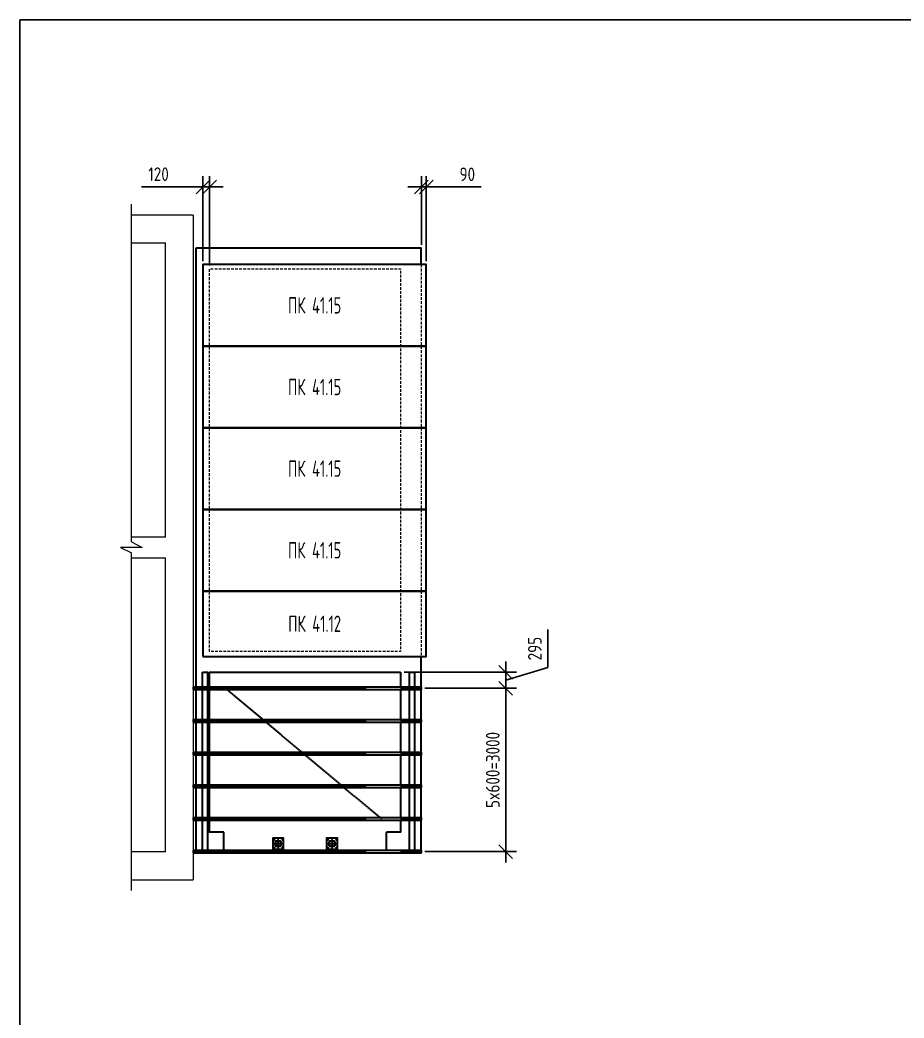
# Model space of a CAD drawing. Header units: millimetres. Extents: x -69913 to 106360, y -63759 to 35456.
# Drawn here: x -59565 to -43328, y 35 to 18371 of the extents above; entities that cross this region are included whole.
import ezdxf
from ezdxf.enums import TextEntityAlignment as Align

# ---------------------------------------------------------------- set-up
doc = ezdxf.new("R2010")
doc.units = ezdxf.units.MM
doc.header["$MEASUREMENT"] = 0
for name, pattern in [('CENTER', [50.8, 31.75, -6.35, 6.35, -6.35]), ('DASH', [0.75, 0.5, -0.25]), ('ГОСТ 2.303 5', [24, 20, -1.5, 1, -1.5])]:
    doc.linetypes.add(name, pattern=pattern)
for name, color, linetype, lineweight in [('Дерево', 3, 'Continuous', 30), ('Кирпич силикат', 31, 'Continuous', 30), ('МЕТАЛЛ-25', 122, 'Continuous', 30), ('МОНОЛИТ', 2, 'Continuous', 30), ('ОСИ', 211, 'CENTER', 15), ('размеры', 4, 'Continuous', 15), ('текст', 1, 'Continuous', 25)]:
    doc.layers.add(name, color=color, linetype=linetype, lineweight=lineweight)
doc.styles.add('ГОСТ 2.304', font='CS_Gost2304.shx')
doc.dimstyles.new('СПДС', dxfattribs={"dimscale": 100, "dimtxt": 2.5, "dimasz": 2.5, "dimexe": 2, "dimexo": 0.625, "dimgap": 1, "dimtad": 1, "dimdec": 0, "dimtxsty": 'ГОСТ 2.304', "dimblk": 'OBLIQUE', "dimblk1": 'OBLIQUE', "dimblk2": 'OBLIQUE', "dimcen": 2.5, "dimdle": 2, "dimadec": 0, "dimazin": 2, "dimtfac": 0.75, "dimtdec": 4, "dimtmove": 1, "dimatfit": 3, "dimfxl": 1, "dimtfill": 1, "dimtolj": 1, "dimarcsym": 1})

# ---------------------------------------------------------------- blocks, each defined once
blk = doc.blocks.new('A$C7B9B0E34')
at = {"layer": 'МЕТАЛЛ-25', "ltscale": 100, "extrusion": (0, 0, -1)}
for p, q in [((-86, 84), (-80, 88)), ((-86, 84), (-86, 76)), ((-80, 72), (-86, 76)), ((-82, 81), (-83, 81)), ((-83, 79), (-82, 79)), ((-82, 81), (-78, 81)), ((-82, 79), (-78, 79)), ((-74, 84), (-80, 88)), ((-80, 72), (-74, 76)), ((-77, 81), (-78, 81)), ((-78, 79), (-77, 79)), ((-74, 84), (-74, 76)), ((74, 84), (80, 88)), ((74, 84), (74, 76)), ((80, 72), (74, 76)), ((78, 81), (77, 81)), ((77, 79), (78, 79)), ((78, 81), (82, 81)), ((78, 79), (82, 79)), ((86, 84), (80, 88)), ((80, 72), (86, 76)), ((83, 81), (82, 81)), ((82, 79), (83, 79)), ((86, 84), (86, 76)), ((-86, -76), (-80, -72)), ((-86, -76), (-86, -84)), ((-80, -88), (-86, -84)), ((-82, -79), (-83, -79)), ((-83, -81), (-82, -81)), ((-82, -79), (-78, -79)), ((-82, -81), (-78, -81)), ((-74, -76), (-80, -72)), ((-80, -88), (-74, -84)), ((-77, -79), (-78, -79)), ((-78, -81), (-77, -81)), ((-74, -76), (-74, -84)), ((74, -76), (80, -72)), ((74, -76), (74, -84)), ((80, -88), (74, -84)), ((78, -79), (77, -79)), ((77, -81), (78, -81)), ((78, -79), (82, -79)), ((78, -81), (82, -81)), ((86, -76), (80, -72)), ((80, -88), (86, -84)), ((83, -79), (82, -79)), ((82, -81), (83, -81)), ((86, -76), (86, -84))]:
    blk.add_line(p, q, dxfattribs=at)
at = {"layer": 'МЕТАЛЛ-25', "linetype": 'Continuous', "ltscale": 100}
for p, q in [((-50, -38), (-50, 38)), ((-44, -38), (-44, 38)), ((-38, 50), (38, 50)), ((-38, 44), (38, 44)), ((44, 38), (44, -38)), ((50, 38), (50, -38)), ((38, -44), (-38, -44)), ((38, -50), (-38, -50))]:
    blk.add_line(p, q, dxfattribs=at)
at = {"layer": 'МЕТАЛЛ-25', "ltscale": 100}
blk.add_lwpolyline([(-100, -100), (100, -100), (100, 100), (-100, 100)], close=True, dxfattribs=at)
for centre, radius, start, end in [((-80, 80), 10, 0, 180), ((-80, 80), 10, 180, 0), ((-80, 80), 3.88, 0, 180), ((-80, 80), 3.5, 166.787, 193.213), ((-80, 80), 3.88, 180, 0), ((-80, 80), 3.31, 345, 255), ((-80, 80), 2, 23.5782, 156.4218), ((-80, 80), 2, 203.5782, 336.4218), ((-80, 80), 3.5, 346.787, 13.213), ((80, 80), 10, 0, 180), ((80, 80), 10, 180, 0), ((80, 80), 3.88, 0, 180), ((80, 80), 3.5, 166.787, 193.213), ((80, 80), 3.88, 180, 0), ((80, 80), 3.31, 345, 255), ((80, 80), 2, 23.5782, 156.4218), ((80, 80), 2, 203.5782, 336.4218), ((80, 80), 3.5, 346.787, 13.213), ((-80, -80), 10, 0, 180), ((-80, -80), 10, 180, 0), ((-80, -80), 3.88, 0, 180), ((-80, -80), 3.5, 166.787, 193.213), ((-80, -80), 3.88, 180, 0), ((-80, -80), 3.31, 345, 255), ((-80, -80), 2, 23.5782, 156.4218), ((-80, -80), 2, 203.5782, 336.4218), ((-80, -80), 3.5, 346.787, 13.213), ((80, -80), 10, 0, 180), ((80, -80), 10, 180, 0), ((80, -80), 3.88, 0, 180), ((80, -80), 3.5, 166.787, 193.213), ((80, -80), 3.88, 180, 0), ((80, -80), 3.31, 345, 255), ((80, -80), 2, 23.5782, 156.4218), ((80, -80), 2, 203.5782, 336.4218), ((80, -80), 3.5, 346.787, 13.213)]:
    blk.add_arc(centre, radius, start, end, dxfattribs=at)
at = {"layer": 'МЕТАЛЛ-25', "linetype": 'Continuous', "ltscale": 100}
for centre, radius, start, end in [((-38, 38), 12, 90, 180), ((-38, 38), 6, 90, 180), ((38, 38), 12, 0, 90), ((38, 38), 6, 0, 90), ((-38, -38), 12, 180, 270), ((-38, -38), 6, 180, 270), ((38, -38), 6, 270, 0), ((38, -38), 12, 270, 0)]:
    blk.add_arc(centre, radius, start, end, dxfattribs=at)
at = {"layer": 'ОСИ', "linetype": 'ГОСТ 2.303 5', "lineweight": 25, "ltscale": 3}
for p, q in [((-100, 0), (100, 0)), ((0, 100), (0, -100))]:
    blk.add_line(p, q, dxfattribs=at)
at = {"layer": 'ОСИ', "linetype": 'ГОСТ 2.303 5', "lineweight": 25, "extrusion": (0, 0, -1)}
for p, q in [((-68, 80), (-92, 80)), ((-80, 68), (-80, 92)), ((92, 80), (68, 80)), ((80, 68), (80, 92)), ((-68, -80), (-92, -80)), ((-80, -92), (-80, -68)), ((92, -80), (68, -80)), ((80, -92), (80, -68))]:
    blk.add_line(p, q, dxfattribs=at)
blk = doc.blocks.new('_Oblique')
at = {"color": 0, "linetype": 'ByBlock', "lineweight": -2}
blk.add_line((-0.5, -0.5), (0.5, 0.5), dxfattribs=at)
blk = doc.blocks.new('*D157')
at = {"layer": 'размеры', "color": 0, "lineweight": -2, "ltscale": 100, "transparency": 16777216}
for p, q in [((-56203, 13941), (-56203, 15503)), ((-56083, 13861), (-56083, 15503)), ((-56203, 15303), (-57334, 15303)), ((-56083, 15303), (-56203, 15303)), ((-56083, 15303), (-55833, 15303))]:
    blk.add_line(p, q, dxfattribs=at)
at = {"layer": 'размеры', "color": 0, "lineweight": -2, "ltscale": 100, "transparency": 16777216, "xscale": 250, "yscale": 250, "zscale": 250}
blk.add_blockref('_Oblique', (-56203, 15303), dxfattribs=at)
at = {"layer": 'размеры', "color": 0, "lineweight": -2, "ltscale": 100, "transparency": 16777216, "xscale": 250, "yscale": 250, "zscale": 250, "rotation": 180}
blk.add_blockref('_Oblique', (-56083, 15303), dxfattribs=at)
at = {"layer": 'размеры', "color": 0, "ltscale": 100, "transparency": 16777216, "insert": (-57019, 15538), "char_height": 250, "attachment_point": 5, "style": 'ГОСТ 2.304', "bg_fill": 3, "box_fill_scale": 1.25, "bg_fill_color": 256, "bg_fill_true_color": 13158600, "bg_fill_transparency": 0}
blk.add_mtext('\\A1;120', dxfattribs=at)
blk = doc.blocks.new('*D158')
at = {"layer": 'размеры', "color": 0, "lineweight": -2, "ltscale": 100, "transparency": 16777216}
for p, q in [((-52193, 14241), (-52193, 15503)), ((-52103, 13941), (-52103, 15503)), ((-52193, 15303), (-52443, 15303)), ((-52193, 15303), (-52103, 15303)), ((-52103, 15303), (-51094, 15303))]:
    blk.add_line(p, q, dxfattribs=at)
at = {"layer": 'размеры', "color": 0, "lineweight": -2, "ltscale": 100, "transparency": 16777216, "xscale": 250, "yscale": 250, "zscale": 250}
blk.add_blockref('_Oblique', (-52193, 15303), dxfattribs=at)
at = {"layer": 'размеры', "color": 0, "lineweight": -2, "ltscale": 100, "transparency": 16777216, "xscale": 250, "yscale": 250, "zscale": 250, "rotation": 180}
blk.add_blockref('_Oblique', (-52103, 15303), dxfattribs=at)
at = {"layer": 'размеры', "color": 0, "ltscale": 100, "transparency": 16777216, "insert": (-51349, 15536), "char_height": 250, "attachment_point": 5, "style": 'ГОСТ 2.304', "bg_fill": 3, "box_fill_scale": 1.25, "bg_fill_color": 256, "bg_fill_true_color": 13158600, "bg_fill_transparency": 0}
blk.add_mtext('\\A1;90', dxfattribs=at)
blk = doc.blocks.new('*D159')
at = {"layer": 'размеры', "color": 0, "lineweight": -2, "ltscale": 100, "transparency": 16777216}
for p, q in [((-49867, 6473), (-49867, 7171)), ((-50643, 6588), (-50643, 5893)), ((-50643, 6241), (-49867, 6473)), ((-52511, 6388), (-50443, 6388)), ((-52131, 6093), (-50443, 6093))]:
    blk.add_line(p, q, dxfattribs=at)
at = {"layer": 'размеры', "color": 0, "lineweight": -2, "ltscale": 100, "transparency": 16777216, "xscale": 250, "yscale": 250, "zscale": 250}
for p, rotation in [((-50643, 6388), 90), ((-50643, 6093), 270)]:
    blk.add_blockref('_Oblique', p, dxfattribs=dict(at, rotation=rotation))
at = {"layer": 'размеры', "color": 0, "ltscale": 100, "transparency": 16777216, "insert": (-50109, 6822), "char_height": 250, "attachment_point": 5, "rotation": 90, "style": 'ГОСТ 2.304', "bg_fill": 3, "box_fill_scale": 1.25, "bg_fill_color": 256, "bg_fill_true_color": 13158600, "bg_fill_transparency": 0}
blk.add_mtext('\\A1;295', dxfattribs=at)
blk = doc.blocks.new('*D160')
at = {"layer": 'размеры', "color": 0, "lineweight": -2, "ltscale": 100, "transparency": 16777216}
for p, q in [((-50643, 6293), (-50643, 2893)), ((-52131, 6093), (-50443, 6093)), ((-52131, 3093), (-50443, 3093))]:
    blk.add_line(p, q, dxfattribs=at)
at = {"layer": 'размеры', "color": 0, "lineweight": -2, "ltscale": 100, "transparency": 16777216, "xscale": 250, "yscale": 250, "zscale": 250}
for p, rotation in [((-50643, 6093), 90), ((-50643, 3093), 270)]:
    blk.add_blockref('_Oblique', p, dxfattribs=dict(at, rotation=rotation))
at = {"layer": 'размеры', "color": 0, "ltscale": 100, "transparency": 16777216, "insert": (-50880, 4593), "char_height": 250, "attachment_point": 5, "rotation": 90, "style": 'ГОСТ 2.304', "bg_fill": 3, "box_fill_scale": 1.25, "bg_fill_color": 256, "bg_fill_true_color": 13158600, "bg_fill_transparency": 0}
blk.add_mtext('\\A1;5x600=3000', dxfattribs=at)

msp = doc.modelspace()

# ---------------------------------------------------------------- linework, layer by layer
at = {"ltscale": 100}
msp.add_lwpolyline([(-59564.5, 18371.4), (-37917.2, 18371.4), (-37917.2, -18783.1), (-59564.5, -18783.1)], close=True, dxfattribs=at)
at = {"layer": 'Дерево', "ltscale": 100}
for p, q in [((-56213.2, 6118), (-56213.2, 6388.2)), ((-56213.2, 6388.2), (-56113.2, 6388.2)), ((-56113.2, 6118), (-56113.2, 6388.2)), ((-52413.2, 6388.2), (-52313.2, 6388.2)), ((-52413.2, 6118), (-52413.2, 6388.2)), ((-52313.2, 6118), (-52313.2, 6388.2)), ((-56383.2, 6118), (-52193.2, 6118)), ((-56383.2, 6118), (-56383.2, 6068)), ((-56383.2, 6068), (-52193.2, 6068)), ((-56213.2, 5518), (-56213.2, 6068)), ((-56113.2, 5518), (-56113.2, 6068)), ((-52413.2, 5518), (-52413.2, 6068)), ((-52313.2, 5518), (-52313.2, 6068)), ((-52193.2, 6118), (-52193.2, 6068)), ((-56383.2, 5518), (-52193.2, 5518)), ((-56383.2, 5518), (-56383.2, 5468)), ((-52193.2, 5518), (-52193.2, 5468)), ((-56383.2, 5468), (-52193.2, 5468)), ((-56213.2, 4918), (-56213.2, 5468)), ((-56113.2, 4918), (-56113.2, 5468)), ((-52413.2, 4918), (-52413.2, 5468)), ((-52313.2, 4918), (-52313.2, 5468)), ((-56383.2, 4918), (-52193.2, 4918)), ((-56383.2, 4918), (-56383.2, 4868)), ((-56383.2, 4868), (-52193.2, 4868)), ((-56213.2, 4318), (-56213.2, 4868)), ((-56113.2, 4318), (-56113.2, 4868)), ((-52413.2, 4318), (-52413.2, 4868)), ((-52313.2, 4318), (-52313.2, 4868)), ((-52193.2, 4918), (-52193.2, 4868)), ((-56383.2, 4318), (-52193.2, 4318)), ((-56383.2, 4318), (-56383.2, 4268)), ((-56383.2, 4268), (-52193.2, 4268)), ((-56213.2, 3718), (-56213.2, 4268)), ((-56113.2, 3718), (-56113.2, 4268)), ((-52413.2, 3718), (-52413.2, 4268)), ((-52313.2, 3718), (-52313.2, 4268)), ((-52193.2, 4318), (-52193.2, 4268)), ((-56383.2, 3718), (-52193.2, 3718)), ((-56383.2, 3718), (-56383.2, 3668)), ((-56383.2, 3668), (-52193.2, 3668)), ((-56213.2, 3118), (-56213.2, 3668)), ((-56113.2, 3118), (-56113.2, 3668)), ((-52413.2, 3118), (-52413.2, 3668)), ((-52313.2, 3118), (-52313.2, 3668)), ((-52193.2, 3718), (-52193.2, 3668)), ((-56383.2, 3118), (-52193.2, 3118)), ((-56383.2, 3118), (-56383.2, 3068)), ((-52193.2, 3118), (-52193.2, 3068)), ((-56383.2, 3068), (-52193.2, 3068))]:
    msp.add_line(p, q, dxfattribs=at)
at = {"layer": 'Дерево', "color": 6, "linetype": 'ГОСТ 2.303 5', "lineweight": 30, "ltscale": 2}
msp.add_line((-55790.8, 6093), (-52925.7, 3693), dxfattribs=at)
at = {"layer": 'Кирпич силикат', "lineweight": 15, "ltscale": 40}
for p, q in [((-56383.2, 14787.2), (-56383.2, 2577.2)), ((-56893.2, 8867.2), (-56893.2, 14277.2)), ((-56893.2, 3087.2), (-56893.2, 8487.2))]:
    msp.add_line(p, q, dxfattribs=at)
at = {"layer": 'Кирпич силикат', "ltscale": 20}
for p, q in [((-56083.2, 14178.2), (-56333.2, 14178.2)), ((-56333.2, 14178.2), (-56333.2, 6118)), ((-56333.2, 6068), (-56333.2, 5518)), ((-56333.2, 5468), (-56333.2, 4918)), ((-56333.2, 4868), (-56333.2, 4318)), ((-56333.2, 4268), (-56333.2, 3718)), ((-56333.2, 3668), (-56333.2, 3118)), ((-55823.2, 3118), (-55823.2, 3448)), ((-52833.2, 3118), (-52833.2, 3448)), ((-56333.2, 3068), (-55823.2, 3068))]:
    msp.add_line(p, q, dxfattribs=at)
at = {"layer": 'Кирпич силикат', "linetype": 'DASH', "lineweight": 15, "ltscale": 100}
msp.add_line((-52193.2, 13878.2), (-52193.2, 6678.2), dxfattribs=at)
at = {"layer": 'Кирпич силикат', "lineweight": 15, "ltscale": 40, "flags": 128}
for points in [[(-56383.2, 14787.2), (-57518.2, 14787.2)], [(-57518.2, 14277.2), (-56893.2, 14277.2)], [(-56893.2, 8867.2), (-57518.2, 8867.2)], [(-57518.2, 8487.2), (-56893.2, 8487.2)], [(-56893.2, 3087.2), (-57518.2, 3087.2)], [(-57518.2, 2577.2), (-56383.2, 2577.2)]]:
    msp.add_lwpolyline(points, dxfattribs=at)
at = {"layer": 'Кирпич силикат', "ltscale": 20, "flags": 128}
for points in [[(-52193.2, 13878.2), (-52193.2, 14178.2), (-56083.2, 14178.2)], [(-52833.2, 3068), (-52193.2, 3068), (-52193.2, 6678.2)], [(-56083.2, 6118), (-56083.2, 6388.2), (-52573.2, 6388.2)], [(-52573.2, 6388.2), (-52573.2, 6118)], [(-56083.2, 5518), (-56083.2, 6068)], [(-52573.2, 6068), (-52573.2, 5518)], [(-56083.2, 4918), (-56083.2, 5468)], [(-52573.2, 5468), (-52573.2, 4918)], [(-56083.2, 4318), (-56083.2, 4868)], [(-52573.2, 4868), (-52573.2, 4318)], [(-56083.2, 3718), (-56083.2, 4268)], [(-52573.2, 4268), (-52573.2, 3718)], [(-55823.2, 3448), (-56083.2, 3448), (-56083.2, 3668)], [(-52573.2, 3668), (-52573.2, 3448), (-52833.2, 3448)]]:
    msp.add_lwpolyline(points, dxfattribs=at)
at = {"layer": 'Кирпич силикат', "linetype": 'DASH', "lineweight": 15, "ltscale": 100, "flags": 128}
msp.add_lwpolyline([(-56083.2, 6768.2), (-56083.2, 13798.2), (-52573.2, 13798.2), (-52573.2, 6768.2), (-56083.2, 6768.2)], dxfattribs=at)
at = {"layer": 'МЕТАЛЛ-25', "ltscale": 100, "extrusion": (0, 0, -1)}
for p, q in [((-54909.7, 3322), (-54903.2, 3325.7)), ((-54909.7, 3322), (-54909.7, 3314.4)), ((-54903.2, 3310.7), (-54909.7, 3314.4)), ((-54905.1, 3319), (-54906.6, 3319)), ((-54906.6, 3317.4), (-54905.1, 3317.4)), ((-54905.1, 3319), (-54901.4, 3319)), ((-54905.1, 3317.4), (-54901.4, 3317.4)), ((-54896.7, 3322), (-54903.2, 3325.7)), ((-54903.2, 3310.7), (-54896.7, 3314.4)), ((-54899.8, 3319), (-54901.4, 3319)), ((-54901.4, 3317.4), (-54899.8, 3317.4)), ((-54896.7, 3322), (-54896.7, 3314.4)), ((-54749.7, 3322), (-54743.2, 3325.7)), ((-54749.7, 3322), (-54749.7, 3314.4)), ((-54743.2, 3310.7), (-54749.7, 3314.4)), ((-54745.1, 3319), (-54746.6, 3319)), ((-54746.6, 3317.4), (-54745.1, 3317.4)), ((-54745.1, 3319), (-54741.4, 3319)), ((-54745.1, 3317.4), (-54741.4, 3317.4)), ((-54736.7, 3322), (-54743.2, 3325.7)), ((-54743.2, 3310.7), (-54736.7, 3314.4)), ((-54739.8, 3319), (-54741.4, 3319)), ((-54741.4, 3317.4), (-54739.8, 3317.4)), ((-54736.7, 3322), (-54736.7, 3314.4)), ((-54909.7, 3162), (-54903.2, 3165.7)), ((-54909.7, 3162), (-54909.7, 3154.4)), ((-54903.2, 3150.7), (-54909.7, 3154.4)), ((-54905.1, 3159), (-54906.6, 3159)), ((-54906.6, 3157.4), (-54905.1, 3157.4)), ((-54905.1, 3159), (-54901.4, 3159)), ((-54905.1, 3157.4), (-54901.4, 3157.4)), ((-54896.7, 3162), (-54903.2, 3165.7)), ((-54903.2, 3150.7), (-54896.7, 3154.4)), ((-54899.8, 3159), (-54901.4, 3159)), ((-54901.4, 3157.4), (-54899.8, 3157.4)), ((-54896.7, 3162), (-54896.7, 3154.4)), ((-54749.7, 3162), (-54743.2, 3165.7)), ((-54749.7, 3162), (-54749.7, 3154.4)), ((-54743.2, 3150.7), (-54749.7, 3154.4)), ((-54745.1, 3159), (-54746.6, 3159)), ((-54746.6, 3157.4), (-54745.1, 3157.4)), ((-54745.1, 3159), (-54741.4, 3159)), ((-54745.1, 3157.4), (-54741.4, 3157.4)), ((-54736.7, 3162), (-54743.2, 3165.7)), ((-54743.2, 3150.7), (-54736.7, 3154.4)), ((-54739.8, 3159), (-54741.4, 3159)), ((-54741.4, 3157.4), (-54739.8, 3157.4)), ((-54736.7, 3162), (-54736.7, 3154.4))]:
    msp.add_line(p, q, dxfattribs=at)
at = {"layer": 'МЕТАЛЛ-25', "linetype": 'Continuous', "ltscale": 100}
for p, q in [((-54873.2, 3200.2), (-54873.2, 3276.2)), ((-54867.2, 3200.2), (-54867.2, 3276.2)), ((-54861.2, 3288.2), (-54785.2, 3288.2)), ((-54861.2, 3282.2), (-54785.2, 3282.2)), ((-54785.2, 3194.2), (-54861.2, 3194.2)), ((-54785.2, 3188.2), (-54861.2, 3188.2)), ((-54779.2, 3276.2), (-54779.2, 3200.2)), ((-54773.2, 3276.2), (-54773.2, 3200.2))]:
    msp.add_line(p, q, dxfattribs=at)
at = {"layer": 'МЕТАЛЛ-25', "ltscale": 100}
msp.add_lwpolyline([(-54923.2, 3138.2), (-54723.2, 3138.2), (-54723.2, 3338.2), (-54923.2, 3338.2)], close=True, dxfattribs=at)
for centre, radius, start, end in [((-54903.2, 3318.2), 10, 0, 180), ((-54903.2, 3318.2), 10, 180, 0), ((-54903.2, 3318.2), 3.88, 0, 180), ((-54903.2, 3318.2), 3.88, 180, 0), ((-54903.2, 3318.2), 3.5, 166.78699, 193.21301), ((-54903.2, 3318.2), 3.31, 344.99999, 255), ((-54903.2, 3318.2), 2, 23.57815, 156.42185), ((-54903.2, 3318.2), 2, 203.57815, 336.42185), ((-54903.2, 3318.2), 3.5, 346.78699, 13.21301), ((-54743.2, 3318.2), 10, 0, 180), ((-54743.2, 3318.2), 10, 180, 0), ((-54743.2, 3318.2), 3.88, 0, 180), ((-54743.2, 3318.2), 3.88, 180, 0), ((-54743.2, 3318.2), 3.5, 166.78699, 193.21301), ((-54743.2, 3318.2), 3.31, 344.99999, 255), ((-54743.2, 3318.2), 2, 23.57815, 156.42185), ((-54743.2, 3318.2), 2, 203.57815, 336.42185), ((-54743.2, 3318.2), 3.5, 346.78699, 13.21301), ((-54903.2, 3158.2), 10, 0, 180), ((-54903.2, 3158.2), 10, 180, 0), ((-54903.2, 3158.2), 3.88, 0, 180), ((-54903.2, 3158.2), 3.88, 180, 0), ((-54903.2, 3158.2), 3.5, 166.78699, 193.21301), ((-54903.2, 3158.2), 3.31, 344.99999, 255), ((-54903.2, 3158.2), 2, 23.57815, 156.42185), ((-54903.2, 3158.2), 2, 203.57815, 336.42185), ((-54903.2, 3158.2), 3.5, 346.78699, 13.21301), ((-54743.2, 3158.2), 10, 0, 180), ((-54743.2, 3158.2), 10, 180, 0), ((-54743.2, 3158.2), 3.88, 0, 180), ((-54743.2, 3158.2), 3.88, 180, 0), ((-54743.2, 3158.2), 3.5, 166.78699, 193.21301), ((-54743.2, 3158.2), 3.31, 344.99999, 255), ((-54743.2, 3158.2), 2, 23.57815, 156.42185), ((-54743.2, 3158.2), 2, 203.57815, 336.42185), ((-54743.2, 3158.2), 3.5, 346.78699, 13.21301)]:
    msp.add_arc(centre, radius, start, end, dxfattribs=at)
at = {"layer": 'МЕТАЛЛ-25', "linetype": 'Continuous', "ltscale": 100}
for centre, radius, start, end in [((-54861.2, 3276.2), 12, 90, 180), ((-54861.2, 3200.2), 12, 180, 270), ((-54861.2, 3276.2), 6, 90, 180), ((-54861.2, 3200.2), 6, 180, 270), ((-54785.2, 3276.2), 12, 0, 90), ((-54785.2, 3276.2), 6, 0, 90), ((-54785.2, 3200.2), 6, 270, 0), ((-54785.2, 3200.2), 12, 270, 0)]:
    msp.add_arc(centre, radius, start, end, dxfattribs=at)
at = {"layer": 'МОНОЛИТ', "color": 1, "ltscale": 100}
msp.add_line((-56203.2, 12378.2), (-56203.2, 10944.8), dxfattribs=at)
at = {"layer": 'МОНОЛИТ', "ltscale": 100}
for points in [[(-56203.2, 12378.2), (-52103.2, 12378.2), (-52103.2, 13878.2), (-56203.2, 13878.2)], [(-56203.2, 10878.2), (-52103.2, 10878.2), (-52103.2, 12378.2), (-56203.2, 12378.2)], [(-56203.2, 9378.2), (-52103.2, 9378.2), (-52103.2, 10878.2), (-56203.2, 10878.2)], [(-56203.2, 7878.2), (-52103.2, 7878.2), (-52103.2, 9378.2), (-56203.2, 9378.2)], [(-56203.2, 6678.2), (-52103.2, 6678.2), (-52103.2, 7878.2), (-56203.2, 7878.2)]]:
    msp.add_lwpolyline(points, close=True, dxfattribs=at)
at = {"layer": 'ОСИ', "ltscale": 100}
for p, q in [((-56383.2, 6093), (-52193.2, 6093)), ((-56383.2, 5493), (-52193.2, 5493)), ((-56383.2, 4893), (-52193.2, 4893)), ((-56383.2, 4293), (-52193.2, 4293)), ((-56383.2, 3693), (-52193.2, 3693)), ((-56383.2, 3093), (-52193.2, 3093))]:
    msp.add_line(p, q, dxfattribs=at)
at = {"layer": 'ОСИ', "linetype": 'ГОСТ 2.303 5', "lineweight": 25, "extrusion": (0, 0, -1)}
for p, q in [((-54891.2, 3318.2), (-54915.2, 3318.2)), ((-54903.2, 3306.2), (-54903.2, 3330.2)), ((-54731.2, 3318.2), (-54755.2, 3318.2)), ((-54743.2, 3306.2), (-54743.2, 3330.2)), ((-54891.2, 3158.2), (-54915.2, 3158.2)), ((-54903.2, 3146.2), (-54903.2, 3170.2)), ((-54731.2, 3158.2), (-54755.2, 3158.2)), ((-54743.2, 3146.2), (-54743.2, 3170.2))]:
    msp.add_line(p, q, dxfattribs=at)
at = {"layer": 'ОСИ', "linetype": 'ГОСТ 2.303 5', "lineweight": 25, "ltscale": 3}
for p, q in [((-54823.2, 3338.2), (-54823.2, 3138.2)), ((-54923.2, 3238.2), (-54723.2, 3238.2))]:
    msp.add_line(p, q, dxfattribs=at)
at = {"layer": 'размеры', "ltscale": 100}
for p, q in [((-57518.2, 8782.2), (-57518.2, 14987.2)), ((-57318.2, 8682.2), (-57718.2, 8682.2)), ((-57718.2, 8682.2), (-57518.2, 8582.2)), ((-57518.2, 8782.2), (-57318.2, 8682.2)), ((-57518.2, 2377.2), (-57518.2, 8582.2))]:
    msp.add_line(p, q, dxfattribs=at)

# ---------------------------------------------------------------- block references
at = {"layer": 'МЕТАЛЛ-25', "ltscale": 100}
msp.add_blockref('A$C7B9B0E34', (-53833.2, 3238.2), dxfattribs=at)

# ---------------------------------------------------------------- texts
at = {"layer": 'текст', "style": 'ГОСТ 2.304', "width": 0.8}
for s, p in [('ПК 41.15', (-54153.2, 13128.2)), ('ПК 41.15', (-54153.2, 11628.2)), ('ПК 41.15', (-54153.2, 10128.2)), ('ПК 41.15', (-54153.2, 8628.2)), ('ПК 41.12', (-54153.2, 7278.2))]:
    msp.add_text(s, height=300, dxfattribs=at).set_placement(p, align=Align.MIDDLE_CENTER)

# ---------------------------------------------------------------- next in the draw order: dimensions: what is measured, and where the dimension line sits
at = {"layer": 'размеры', "ltscale": 100}
for base, p1, p2, picture, middle in [((-56203.2, 15303.5), (-56083.2, 13798.2), (-56203.2, 13878.2), '*D157', (-57018.9, 15538.1)), ((-52103.2, 15303.5), (-52193.2, 14178.2), (-52103.2, 13878.2), '*D158', (-51348.7, 15535.7))]:
    dim = msp.add_linear_dim(base=base, p1=p1, p2=p2, dimstyle='СПДС', override={"dimtmove": 0}, dxfattribs=at)
    dim.commit()
    dim.dimension.update_dxf_attribs({"geometry": picture, "text_midpoint": middle})
dim = msp.add_linear_dim(base=(-50643, 6093), p1=(-52573.2, 6388.2), p2=(-52193.2, 6093), angle=90, dimstyle='СПДС', dxfattribs=at)
dim.commit()
dim.dimension.update_dxf_attribs({"geometry": '*D159', "text_midpoint": (-50109.1, 6573.3)})

# ---------------------------------------------------------------- next in the draw order: dimensions: what is measured, and where the dimension line sits
dim = msp.add_linear_dim(base=(-50643, 3093), p1=(-52193.2, 6093), p2=(-52193.2, 3093), angle=90, text='5x600=<>', dimstyle='СПДС', dxfattribs=at)
dim.commit()
dim.dimension.update_dxf_attribs({"geometry": '*D160', "text_midpoint": (-50880.4, 4593)})

doc.saveas('drawing.dxf')
